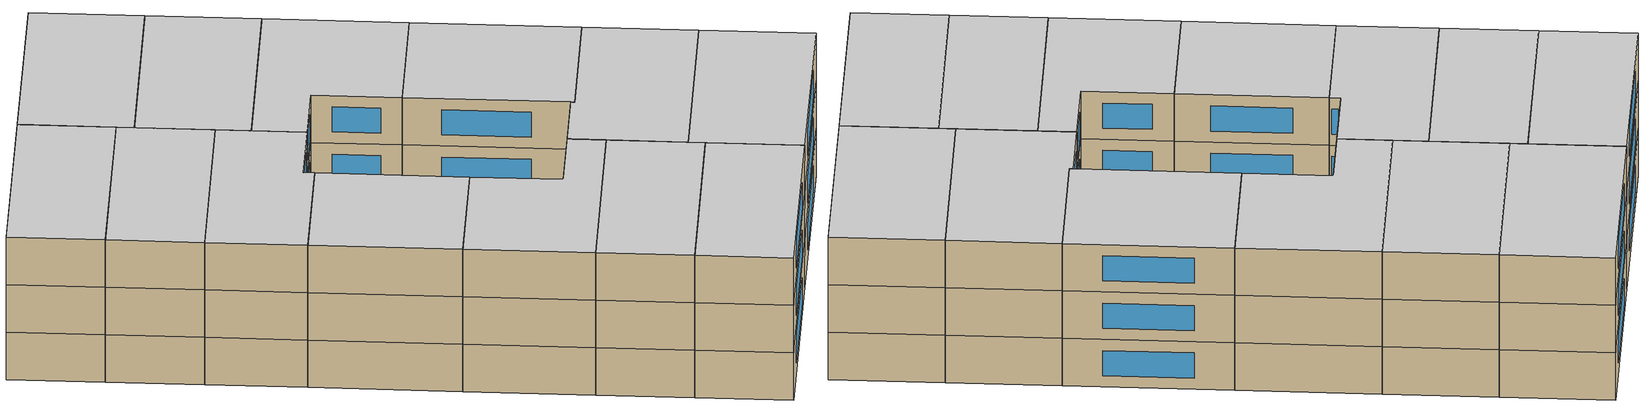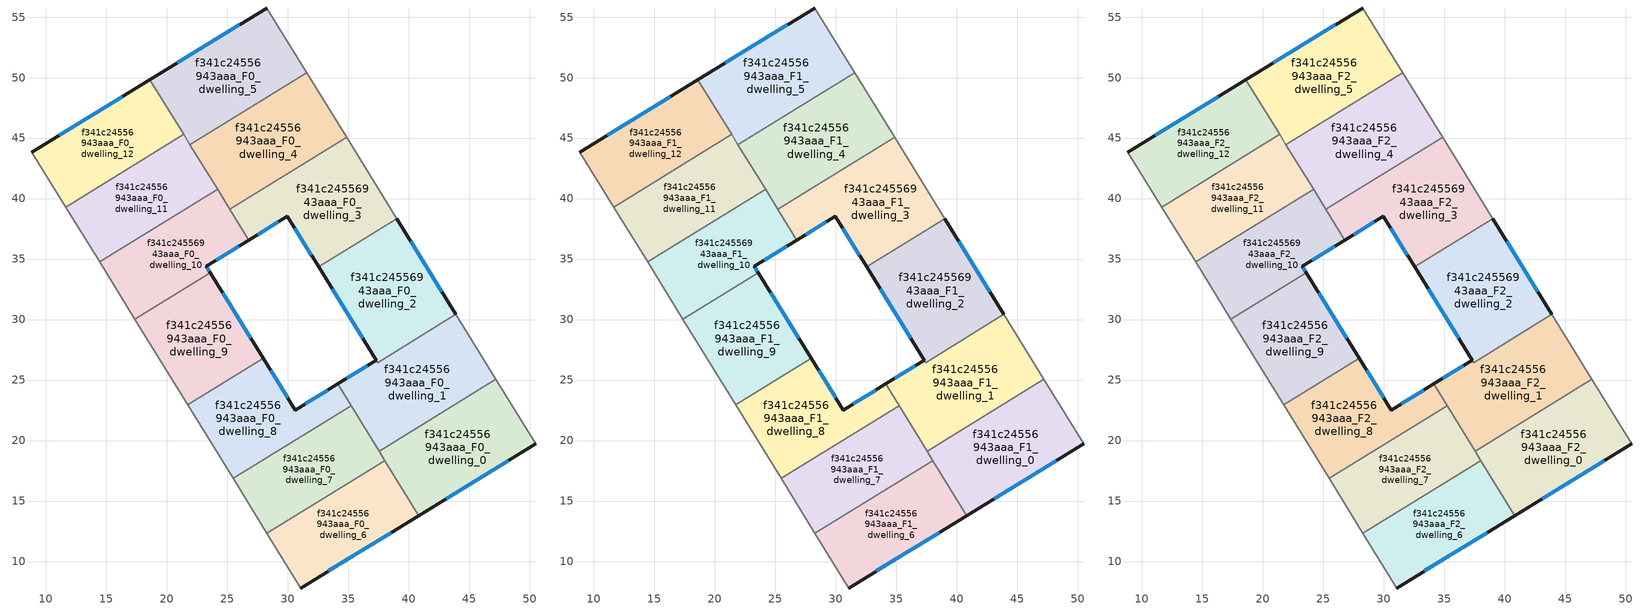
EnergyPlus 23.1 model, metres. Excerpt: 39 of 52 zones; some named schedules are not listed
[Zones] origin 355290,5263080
f341c24556943aaa_F0_dwelling_0
 floor ground (EU_floor_Construction): 47.19,25.08 50.49,19.72 40.84,13.8 37.54,19.13 z0
 wall outside (EU_wall_Construction): 40.84,13.8 50.49,19.72 z0:3
 wall adiabatic (EU_wall_Construction): 50.49,19.72 47.19,25.08 z0:3
 wall to f341c24556943aaa_F0_dwelling_1 (EU_wall_Construction): 47.19,25.08 37.54,19.13 z0:3
 wall to f341c24556943aaa_F0_dwelling_6 (EU_wall_Construction): 38.03,18.35 40.84,13.8 z0:3
 wall to f341c24556943aaa_F0_dwelling_7 (EU_wall_Construction): 37.54,19.13 38.03,18.35 z0:3
 window (EU_Window_Construction): 43.1,15.19 48.23,18.33 z0.7:2.3
f341c24556943aaa_F0_dwelling_1
 floor ground (EU_floor_Construction): 43.89,30.43 47.19,25.08 37.54,19.13 34.24,24.48 34.12,24.68 37.31,26.64 37.43,26.45 z0
 wall outside (EU_wall_Construction): 37.31,26.64 34.12,24.68 z0:3
 wall to f341c24556943aaa_F0_dwelling_2 (EU_wall_Construction): 43.89,30.43 37.43,26.45 37.31,26.64 z0:3
 wall adiabatic (EU_wall_Construction): 47.19,25.08 43.89,30.43 z0:3
 wall to f341c24556943aaa_F0_dwelling_7 (EU_wall_Construction): 35.23,22.89 37.54,19.13 z0:3
 wall to f341c24556943aaa_F0_dwelling_8 (EU_wall_Construction): 34.12,24.68 34.24,24.48 35.23,22.89 z0:3
 window (EU_Window_Construction): 36.56,26.18 34.87,25.14 z0.7:2.3
f341c24556943aaa_F0_dwelling_10
 floor ground (EU_floor_Construction): 24.19,40.77 26.78,36.57 23.27,34.42 23.6,33.88 17.36,30.03 14.44,34.76 z0
 wall outside (EU_wall_Construction): 23.6,33.88 23.27,34.42 26.78,36.57 z0:3
 wall to f341c24556943aaa_F0_dwelling_9 (EU_wall_Construction): 17.36,30.03 23.6,33.88 z0:3
 wall adiabatic (EU_wall_Construction): 14.44,34.76 17.36,30.03 z0:3
 wall to f341c24556943aaa_F0_dwelling_11 (EU_wall_Construction): 24.19,40.77 14.44,34.76 z0:3
 wall to f341c24556943aaa_F0_dwelling_3 (EU_wall_Construction): 26.78,36.57 25.21,39.12 z0:3
 wall to f341c24556943aaa_F0_dwelling_4 (EU_wall_Construction): 25.21,39.12 24.19,40.77 z0:3
 window (EU_Window_Construction): 24.1,34.92 25.96,36.06 / 23.52,34.01 23.35,34.29 z0.7:2.3
f341c24556943aaa_F0_dwelling_11
 floor ground (EU_floor_Construction): 21.39,45.31 24.19,40.77 14.44,34.76 11.64,39.29 z0
 wall adiabatic (EU_wall_Construction): 11.64,39.29 14.44,34.76 z0:3
 wall to f341c24556943aaa_F0_dwelling_12 (EU_wall_Construction): 21.39,45.31 11.64,39.29 z0:3
 wall to f341c24556943aaa_F0_dwelling_4 (EU_wall_Construction): 24.19,40.77 21.91,44.47 z0:3
 wall to f341c24556943aaa_F0_dwelling_5 (EU_wall_Construction): 21.91,44.47 21.39,45.31 z0:3
f341c24556943aaa_F0_dwelling_12
 floor ground (EU_floor_Construction): 18.6,49.83 21.39,45.31 11.64,39.29 8.84,43.85 z0
 wall outside (EU_wall_Construction): 18.6,49.83 8.84,43.85 z0:3
 wall adiabatic (EU_wall_Construction): 8.84,43.85 11.64,39.29 z0:3
 wall to f341c24556943aaa_F0_dwelling_5 (EU_wall_Construction): 21.39,45.31 18.6,49.83 z0:3
 window (EU_Window_Construction): 16.31,48.43 11.13,45.25 z0.7:2.3
f341c24556943aaa_F0_dwelling_2
 floor ground (EU_floor_Construction): 39.01,38.33 43.89,30.43 37.43,26.45 37.31,26.64 32.56,34.35 z0
 wall outside (EU_wall_Construction): 32.56,34.35 37.31,26.64 / 43.89,30.43 39.01,38.33 z0:3
 wall to f341c24556943aaa_F0_dwelling_3 (EU_wall_Construction): 39.01,38.33 32.56,34.35 z0:3
 window (EU_Window_Construction): 33.67,32.54 36.19,28.45 / 42.74,32.29 40.16,36.48 z0.7:2.3
f341c24556943aaa_F0_dwelling_3
 floor ground (EU_floor_Construction): 34.86,45.07 39.01,38.33 32.56,34.35 29.97,38.53 26.78,36.57 25.21,39.12 z0
 wall outside (EU_wall_Construction): 26.78,36.57 29.97,38.53 32.56,34.35 z0:3
 wall to f341c24556943aaa_F0_dwelling_4 (EU_wall_Construction): 34.86,45.07 25.21,39.12 z0:3
 wall adiabatic (EU_wall_Construction): 39.01,38.33 34.86,45.07 z0:3
 window (EU_Window_Construction): 30.58,37.55 31.95,35.33 / 27.53,37.03 29.22,38.07 z0.7:2.3
f341c24556943aaa_F0_dwelling_4
 floor ground (EU_floor_Construction): 31.55,50.42 34.86,45.07 25.21,39.12 21.91,44.47 z0
 wall to f341c24556943aaa_F0_dwelling_5 (EU_wall_Construction): 31.55,50.42 21.91,44.47 z0:3
 wall adiabatic (EU_wall_Construction): 34.86,45.07 31.55,50.42 z0:3
f341c24556943aaa_F0_dwelling_5
 floor ground (EU_floor_Construction): 28.26,55.75 31.55,50.42 21.91,44.47 18.6,49.83 z0
 wall outside (EU_wall_Construction): 28.26,55.75 18.6,49.83 z0:3
 wall adiabatic (EU_wall_Construction): 31.55,50.42 28.26,55.75 z0:3
 window (EU_Window_Construction): 25.99,54.36 20.87,51.22 z0.7:2.3
f341c24556943aaa_F0_dwelling_6
 floor ground (EU_floor_Construction): 38.03,18.35 40.84,13.8 31.07,7.81 28.28,12.33 z0
 wall outside (EU_wall_Construction): 31.07,7.81 40.84,13.8 z0:3
 wall adiabatic (EU_wall_Construction): 28.28,12.33 31.07,7.81 z0:3
 wall to f341c24556943aaa_F0_dwelling_7 (EU_wall_Construction): 38.03,18.35 28.28,12.33 z0:3
 window (EU_Window_Construction): 33.36,9.22 38.54,12.39 z0.7:2.3
f341c24556943aaa_F0_dwelling_7
 floor ground (EU_floor_Construction): 35.23,22.89 38.03,18.35 28.28,12.33 25.48,16.87 z0
 wall adiabatic (EU_wall_Construction): 25.48,16.87 28.28,12.33 z0:3
 wall to f341c24556943aaa_F0_dwelling_8 (EU_wall_Construction): 35.23,22.89 25.48,16.87 z0:3
f341c24556943aaa_F0_dwelling_8
 floor ground (EU_floor_Construction): 34.12,24.68 35.23,22.89 25.48,16.87 21.73,22.95 27.97,26.8 30.61,22.52 z0
 wall outside (EU_wall_Construction): 34.12,24.68 30.61,22.52 27.97,26.8 z0:3
 wall adiabatic (EU_wall_Construction): 21.73,22.95 25.48,16.87 z0:3
 wall to f341c24556943aaa_F0_dwelling_9 (EU_wall_Construction): 27.97,26.8 21.73,22.95 z0:3
 window (EU_Window_Construction): 33.3,24.17 31.44,23.03 / 29.99,23.53 28.59,25.79 z0.7:2.3
f341c24556943aaa_F0_dwelling_9
 floor ground (EU_floor_Construction): 23.6,33.88 27.97,26.8 21.73,22.95 17.36,30.03 z0
 wall outside (EU_wall_Construction): 27.97,26.8 23.6,33.88 z0:3
 wall adiabatic (EU_wall_Construction): 17.36,30.03 21.73,22.95 z0:3
 window (EU_Window_Construction): 26.95,28.46 24.63,32.22 z0.7:2.3
f341c24556943aaa_F1_dwelling_0
 floor to f341c24556943aaa_F0_dwelling_0 (EU_floor_Construction): 47.19,25.08 50.49,19.72 40.84,13.8 37.54,19.13 z3
 wall outside (EU_wall_Construction): 40.84,13.8 50.49,19.72 z3:6
 wall adiabatic (EU_wall_Construction): 50.49,19.72 47.19,25.08 z3:6
 wall to f341c24556943aaa_F1_dwelling_1 (EU_wall_Construction): 47.19,25.08 37.54,19.13 z3:6
 wall to f341c24556943aaa_F1_dwelling_6 (EU_wall_Construction): 38.03,18.35 40.84,13.8 z3:6
 wall to f341c24556943aaa_F1_dwelling_7 (EU_wall_Construction): 37.54,19.13 38.03,18.35 z3:6
 window (EU_Window_Construction): 43.1,15.19 48.23,18.33 z3.7:5.3
f341c24556943aaa_F1_dwelling_1
 floor to f341c24556943aaa_F0_dwelling_1 (EU_floor_Construction): 43.89,30.43 47.19,25.08 37.54,19.13 34.24,24.48 34.12,24.68 37.31,26.64 37.43,26.45 z3
 wall outside (EU_wall_Construction): 37.31,26.64 34.12,24.68 z3:6
 wall to f341c24556943aaa_F1_dwelling_2 (EU_wall_Construction): 43.89,30.43 37.43,26.45 37.31,26.64 z3:6
 wall adiabatic (EU_wall_Construction): 47.19,25.08 43.89,30.43 z3:6
 wall to f341c24556943aaa_F1_dwelling_7 (EU_wall_Construction): 35.23,22.89 37.54,19.13 z3:6
 wall to f341c24556943aaa_F1_dwelling_8 (EU_wall_Construction): 34.12,24.68 34.24,24.48 35.23,22.89 z3:6
 window (EU_Window_Construction): 36.56,26.18 34.87,25.14 z3.7:5.3
f341c24556943aaa_F1_dwelling_10
 floor to f341c24556943aaa_F0_dwelling_10 (EU_floor_Construction): 24.19,40.77 26.78,36.57 23.27,34.42 23.6,33.88 17.36,30.03 14.44,34.76 z3
 wall outside (EU_wall_Construction): 23.6,33.88 23.27,34.42 26.78,36.57 z3:6
 wall to f341c24556943aaa_F1_dwelling_9 (EU_wall_Construction): 17.36,30.03 23.6,33.88 z3:6
 wall adiabatic (EU_wall_Construction): 14.44,34.76 17.36,30.03 z3:6
 wall to f341c24556943aaa_F1_dwelling_11 (EU_wall_Construction): 24.19,40.77 14.44,34.76 z3:6
 wall to f341c24556943aaa_F1_dwelling_3 (EU_wall_Construction): 26.78,36.57 25.21,39.12 z3:6
 wall to f341c24556943aaa_F1_dwelling_4 (EU_wall_Construction): 25.21,39.12 24.19,40.77 z3:6
 window (EU_Window_Construction): 24.1,34.92 25.96,36.06 / 23.52,34.01 23.35,34.29 z3.7:5.3
f341c24556943aaa_F1_dwelling_11
 floor to f341c24556943aaa_F0_dwelling_11 (EU_floor_Construction): 21.39,45.31 24.19,40.77 14.44,34.76 11.64,39.29 z3
 wall adiabatic (EU_wall_Construction): 11.64,39.29 14.44,34.76 z3:6
 wall to f341c24556943aaa_F1_dwelling_12 (EU_wall_Construction): 21.39,45.31 11.64,39.29 z3:6
 wall to f341c24556943aaa_F1_dwelling_4 (EU_wall_Construction): 24.19,40.77 21.91,44.47 z3:6
 wall to f341c24556943aaa_F1_dwelling_5 (EU_wall_Construction): 21.91,44.47 21.39,45.31 z3:6
f341c24556943aaa_F1_dwelling_12
 floor to f341c24556943aaa_F0_dwelling_12 (EU_floor_Construction): 18.6,49.83 21.39,45.31 11.64,39.29 8.84,43.85 z3
 wall outside (EU_wall_Construction): 18.6,49.83 8.84,43.85 z3:6
 wall adiabatic (EU_wall_Construction): 8.84,43.85 11.64,39.29 z3:6
 wall to f341c24556943aaa_F1_dwelling_5 (EU_wall_Construction): 21.39,45.31 18.6,49.83 z3:6
 window (EU_Window_Construction): 16.31,48.43 11.13,45.25 z3.7:5.3
f341c24556943aaa_F1_dwelling_2
 floor to f341c24556943aaa_F0_dwelling_2 (EU_floor_Construction): 39.01,38.33 43.89,30.43 37.43,26.45 37.31,26.64 32.56,34.35 z3
 wall outside (EU_wall_Construction): 32.56,34.35 37.31,26.64 / 43.89,30.43 39.01,38.33 z3:6
 wall to f341c24556943aaa_F1_dwelling_3 (EU_wall_Construction): 39.01,38.33 32.56,34.35 z3:6
 window (EU_Window_Construction): 33.67,32.54 36.19,28.45 / 42.74,32.29 40.16,36.48 z3.7:5.3
f341c24556943aaa_F1_dwelling_3
 floor to f341c24556943aaa_F0_dwelling_3 (EU_floor_Construction): 34.86,45.07 39.01,38.33 32.56,34.35 29.97,38.53 26.78,36.57 25.21,39.12 z3
 wall outside (EU_wall_Construction): 26.78,36.57 29.97,38.53 32.56,34.35 z3:6
 wall to f341c24556943aaa_F1_dwelling_4 (EU_wall_Construction): 34.86,45.07 25.21,39.12 z3:6
 wall adiabatic (EU_wall_Construction): 39.01,38.33 34.86,45.07 z3:6
 window (EU_Window_Construction): 30.58,37.55 31.95,35.33 / 27.53,37.03 29.22,38.07 z3.7:5.3
f341c24556943aaa_F1_dwelling_4
 floor to f341c24556943aaa_F0_dwelling_4 (EU_floor_Construction): 31.55,50.42 34.86,45.07 25.21,39.12 21.91,44.47 z3
 wall to f341c24556943aaa_F1_dwelling_5 (EU_wall_Construction): 31.55,50.42 21.91,44.47 z3:6
 wall adiabatic (EU_wall_Construction): 34.86,45.07 31.55,50.42 z3:6
f341c24556943aaa_F1_dwelling_5
 floor to f341c24556943aaa_F0_dwelling_5 (EU_floor_Construction): 28.26,55.75 31.55,50.42 21.91,44.47 18.6,49.83 z3
 wall outside (EU_wall_Construction): 28.26,55.75 18.6,49.83 z3:6
 wall adiabatic (EU_wall_Construction): 31.55,50.42 28.26,55.75 z3:6
 window (EU_Window_Construction): 25.99,54.36 20.87,51.22 z3.7:5.3
f341c24556943aaa_F1_dwelling_6
 floor to f341c24556943aaa_F0_dwelling_6 (EU_floor_Construction): 38.03,18.35 40.84,13.8 31.07,7.81 28.28,12.33 z3
 wall outside (EU_wall_Construction): 31.07,7.81 40.84,13.8 z3:6
 wall adiabatic (EU_wall_Construction): 28.28,12.33 31.07,7.81 z3:6
 wall to f341c24556943aaa_F1_dwelling_7 (EU_wall_Construction): 38.03,18.35 28.28,12.33 z3:6
 window (EU_Window_Construction): 33.36,9.22 38.54,12.39 z3.7:5.3
f341c24556943aaa_F1_dwelling_7
 floor to f341c24556943aaa_F0_dwelling_7 (EU_floor_Construction): 35.23,22.89 38.03,18.35 28.28,12.33 25.48,16.87 z3
 wall adiabatic (EU_wall_Construction): 25.48,16.87 28.28,12.33 z3:6
 wall to f341c24556943aaa_F1_dwelling_8 (EU_wall_Construction): 35.23,22.89 25.48,16.87 z3:6
f341c24556943aaa_F1_dwelling_8
 floor to f341c24556943aaa_F0_dwelling_8 (EU_floor_Construction): 34.12,24.68 35.23,22.89 25.48,16.87 21.73,22.95 27.97,26.8 30.61,22.52 z3
 wall outside (EU_wall_Construction): 34.12,24.68 30.61,22.52 27.97,26.8 z3:6
 wall adiabatic (EU_wall_Construction): 21.73,22.95 25.48,16.87 z3:6
 wall to f341c24556943aaa_F1_dwelling_9 (EU_wall_Construction): 27.97,26.8 21.73,22.95 z3:6
 window (EU_Window_Construction): 33.3,24.17 31.44,23.03 / 29.99,23.53 28.59,25.79 z3.7:5.3
f341c24556943aaa_F1_dwelling_9
 floor to f341c24556943aaa_F0_dwelling_9 (EU_floor_Construction): 23.6,33.88 27.97,26.8 21.73,22.95 17.36,30.03 z3
 wall outside (EU_wall_Construction): 27.97,26.8 23.6,33.88 z3:6
 wall adiabatic (EU_wall_Construction): 17.36,30.03 21.73,22.95 z3:6
 window (EU_Window_Construction): 26.95,28.46 24.63,32.22 z3.7:5.3
f341c24556943aaa_F2_dwelling_0
 floor to f341c24556943aaa_F1_dwelling_0 (EU_floor_Construction): 47.19,25.08 50.49,19.72 40.84,13.8 37.54,19.13 z6
 wall outside (EU_wall_Construction): 40.84,13.8 50.49,19.72 z6:9
 wall adiabatic (EU_wall_Construction): 50.49,19.72 47.19,25.08 z6:9
 wall to f341c24556943aaa_F2_dwelling_1 (EU_wall_Construction): 47.19,25.08 37.54,19.13 z6:9
 wall to f341c24556943aaa_F2_dwelling_6 (EU_wall_Construction): 38.03,18.35 40.84,13.8 z6:9
 wall to f341c24556943aaa_F2_dwelling_7 (EU_wall_Construction): 37.54,19.13 38.03,18.35 z6:9
 window (EU_Window_Construction): 43.1,15.19 48.23,18.33 z6.7:8.3
 ceiling to f341c24556943aaa_F3_dwelling_0 (EU_floor_Construction): 50.49,19.72 47.19,25.08 37.54,19.13 40.84,13.8 z9
f341c24556943aaa_F2_dwelling_1
 floor to f341c24556943aaa_F1_dwelling_1 (EU_floor_Construction): 43.89,30.43 47.19,25.08 37.54,19.13 34.24,24.48 34.12,24.68 37.31,26.64 37.43,26.45 z6
 wall outside (EU_wall_Construction): 37.31,26.64 34.12,24.68 z6:9
 wall to f341c24556943aaa_F2_dwelling_2 (EU_wall_Construction): 43.89,30.43 37.43,26.45 37.31,26.64 z6:9
 wall adiabatic (EU_wall_Construction): 47.19,25.08 43.89,30.43 z6:9
 wall to f341c24556943aaa_F2_dwelling_7 (EU_wall_Construction): 35.23,22.89 37.54,19.13 z6:9
 wall to f341c24556943aaa_F2_dwelling_8 (EU_wall_Construction): 34.12,24.68 34.24,24.48 35.23,22.89 z6:9
 window (EU_Window_Construction): 36.56,26.18 34.87,25.14 z6.7:8.3
 ceiling to f341c24556943aaa_F3_dwelling_1 (EU_floor_Construction): 47.19,25.08 43.89,30.43 37.43,26.45 37.31,26.64 34.12,24.68 34.24,24.48 37.54,19.13 z9
f341c24556943aaa_F2_dwelling_10
 floor to f341c24556943aaa_F1_dwelling_10 (EU_floor_Construction): 24.19,40.77 26.78,36.57 23.27,34.42 23.6,33.88 17.36,30.03 14.44,34.76 z6
 wall outside (EU_wall_Construction): 23.6,33.88 23.27,34.42 26.78,36.57 z6:9
 wall to f341c24556943aaa_F2_dwelling_9 (EU_wall_Construction): 17.36,30.03 23.6,33.88 z6:9
 wall adiabatic (EU_wall_Construction): 14.44,34.76 17.36,30.03 z6:9
 wall to f341c24556943aaa_F2_dwelling_11 (EU_wall_Construction): 24.19,40.77 14.44,34.76 z6:9
 wall to f341c24556943aaa_F2_dwelling_3 (EU_wall_Construction): 26.78,36.57 25.21,39.12 z6:9
 wall to f341c24556943aaa_F2_dwelling_4 (EU_wall_Construction): 25.21,39.12 24.19,40.77 z6:9
 window (EU_Window_Construction): 24.1,34.92 25.96,36.06 / 23.52,34.01 23.35,34.29 z6.7:8.3
 ceiling to f341c24556943aaa_F3_dwelling_10 (EU_floor_Construction): 23.6,33.88 23.27,34.42 26.78,36.57 24.19,40.77 14.44,34.76 17.36,30.03 z9
f341c24556943aaa_F2_dwelling_11
 floor to f341c24556943aaa_F1_dwelling_11 (EU_floor_Construction): 21.39,45.31 24.19,40.77 14.44,34.76 11.64,39.29 z6
 wall adiabatic (EU_wall_Construction): 11.64,39.29 14.44,34.76 z6:9
 wall to f341c24556943aaa_F2_dwelling_12 (EU_wall_Construction): 21.39,45.31 11.64,39.29 z6:9
 wall to f341c24556943aaa_F2_dwelling_4 (EU_wall_Construction): 24.19,40.77 21.91,44.47 z6:9
 wall to f341c24556943aaa_F2_dwelling_5 (EU_wall_Construction): 21.91,44.47 21.39,45.31 z6:9
 ceiling to f341c24556943aaa_F3_dwelling_11 (EU_floor_Construction): 24.19,40.77 21.39,45.31 11.64,39.29 14.44,34.76 z9
f341c24556943aaa_F2_dwelling_12
 floor to f341c24556943aaa_F1_dwelling_12 (EU_floor_Construction): 18.6,49.83 21.39,45.31 11.64,39.29 8.84,43.85 z6
 wall outside (EU_wall_Construction): 18.6,49.83 8.84,43.85 z6:9
 wall adiabatic (EU_wall_Construction): 8.84,43.85 11.64,39.29 z6:9
 wall to f341c24556943aaa_F2_dwelling_5 (EU_wall_Construction): 21.39,45.31 18.6,49.83 z6:9
 window (EU_Window_Construction): 16.31,48.43 11.13,45.25 z6.7:8.3
 ceiling to f341c24556943aaa_F3_dwelling_12 (EU_floor_Construction): 21.39,45.31 18.6,49.83 8.84,43.85 11.64,39.29 z9
f341c24556943aaa_F2_dwelling_2
 floor to f341c24556943aaa_F1_dwelling_2 (EU_floor_Construction): 39.01,38.33 43.89,30.43 37.43,26.45 37.31,26.64 32.56,34.35 z6
 wall outside (EU_wall_Construction): 32.56,34.35 37.31,26.64 / 43.89,30.43 39.01,38.33 z6:9
 wall to f341c24556943aaa_F2_dwelling_3 (EU_wall_Construction): 39.01,38.33 32.56,34.35 z6:9
 window (EU_Window_Construction): 33.67,32.54 36.19,28.45 / 42.74,32.29 40.16,36.48 z6.7:8.3
 ceiling to f341c24556943aaa_F3_dwelling_2 (EU_floor_Construction): 43.89,30.43 39.01,38.33 32.56,34.35 37.31,26.64 37.43,26.45 z9
f341c24556943aaa_F2_dwelling_3
 floor to f341c24556943aaa_F1_dwelling_3 (EU_floor_Construction): 34.86,45.07 39.01,38.33 32.56,34.35 29.97,38.53 26.78,36.57 25.21,39.12 z6
 wall outside (EU_wall_Construction): 26.78,36.57 29.97,38.53 32.56,34.35 z6:9
 wall to f341c24556943aaa_F2_dwelling_4 (EU_wall_Construction): 34.86,45.07 25.21,39.12 z6:9
 wall adiabatic (EU_wall_Construction): 39.01,38.33 34.86,45.07 z6:9
 window (EU_Window_Construction): 30.58,37.55 31.95,35.33 / 27.53,37.03 29.22,38.07 z6.7:8.3
 ceiling to f341c24556943aaa_F3_dwelling_3 (EU_floor_Construction): 39.01,38.33 34.86,45.07 25.21,39.12 26.78,36.57 29.97,38.53 32.56,34.35 z9
f341c24556943aaa_F2_dwelling_4
 floor to f341c24556943aaa_F1_dwelling_4 (EU_floor_Construction): 31.55,50.42 34.86,45.07 25.21,39.12 21.91,44.47 z6
 wall to f341c24556943aaa_F2_dwelling_5 (EU_wall_Construction): 31.55,50.42 21.91,44.47 z6:9
 wall adiabatic (EU_wall_Construction): 34.86,45.07 31.55,50.42 z6:9
 ceiling to f341c24556943aaa_F3_dwelling_4 (EU_floor_Construction): 34.86,45.07 31.55,50.42 21.91,44.47 25.21,39.12 z9
f341c24556943aaa_F2_dwelling_5
 floor to f341c24556943aaa_F1_dwelling_5 (EU_floor_Construction): 28.26,55.75 31.55,50.42 21.91,44.47 18.6,49.83 z6
 wall outside (EU_wall_Construction): 28.26,55.75 18.6,49.83 z6:9
 wall adiabatic (EU_wall_Construction): 31.55,50.42 28.26,55.75 z6:9
 window (EU_Window_Construction): 25.99,54.36 20.87,51.22 z6.7:8.3
 ceiling to f341c24556943aaa_F3_dwelling_5 (EU_floor_Construction): 31.55,50.42 28.26,55.75 18.6,49.83 21.91,44.47 z9
f341c24556943aaa_F2_dwelling_6
 floor to f341c24556943aaa_F1_dwelling_6 (EU_floor_Construction): 38.03,18.35 40.84,13.8 31.07,7.81 28.28,12.33 z6
 wall outside (EU_wall_Construction): 31.07,7.81 40.84,13.8 z6:9
 wall adiabatic (EU_wall_Construction): 28.28,12.33 31.07,7.81 z6:9
 wall to f341c24556943aaa_F2_dwelling_7 (EU_wall_Construction): 38.03,18.35 28.28,12.33 z6:9
 window (EU_Window_Construction): 33.36,9.22 38.54,12.39 z6.7:8.3
 ceiling to f341c24556943aaa_F3_dwelling_6 (EU_floor_Construction): 40.84,13.8 38.03,18.35 28.28,12.33 31.07,7.81 z9
f341c24556943aaa_F2_dwelling_7
 floor to f341c24556943aaa_F1_dwelling_7 (EU_floor_Construction): 35.23,22.89 38.03,18.35 28.28,12.33 25.48,16.87 z6
 wall adiabatic (EU_wall_Construction): 25.48,16.87 28.28,12.33 z6:9
 wall to f341c24556943aaa_F2_dwelling_8 (EU_wall_Construction): 35.23,22.89 25.48,16.87 z6:9
 ceiling to f341c24556943aaa_F3_dwelling_7 (EU_floor_Construction): 38.03,18.35 35.23,22.89 25.48,16.87 28.28,12.33 z9
f341c24556943aaa_F2_dwelling_8
 floor to f341c24556943aaa_F1_dwelling_8 (EU_floor_Construction): 34.12,24.68 35.23,22.89 25.48,16.87 21.73,22.95 27.97,26.8 30.61,22.52 z6
 wall outside (EU_wall_Construction): 34.12,24.68 30.61,22.52 27.97,26.8 z6:9
 wall adiabatic (EU_wall_Construction): 21.73,22.95 25.48,16.87 z6:9
 wall to f341c24556943aaa_F2_dwelling_9 (EU_wall_Construction): 27.97,26.8 21.73,22.95 z6:9
 window (EU_Window_Construction): 33.3,24.17 31.44,23.03 / 29.99,23.53 28.59,25.79 z6.7:8.3
 ceiling to f341c24556943aaa_F3_dwelling_8 (EU_floor_Construction): 35.23,22.89 34.12,24.68 30.61,22.52 27.97,26.8 21.73,22.95 25.48,16.87 z9
f341c24556943aaa_F2_dwelling_9
 floor to f341c24556943aaa_F1_dwelling_9 (EU_floor_Construction): 23.6,33.88 27.97,26.8 21.73,22.95 17.36,30.03 z6
 wall outside (EU_wall_Construction): 27.97,26.8 23.6,33.88 z6:9
 wall adiabatic (EU_wall_Construction): 17.36,30.03 21.73,22.95 z6:9
 window (EU_Window_Construction): 26.95,28.46 24.63,32.22 z6.7:8.3
 ceiling to f341c24556943aaa_F3_dwelling_9 (EU_floor_Construction): 27.97,26.8 23.6,33.88 17.36,30.03 21.73,22.95 z9
[Building]
EU S2 Campaign: North Axis=0; Terrain=City; Solar Distribution=FullExterior
[Site:Location]
Budapest.Ferenc.Liszt.Intl.AP: Latitude=47.437; Longitude=19.256; Time Zone=1; Elevation=185
[SizingPeriod:WeatherFileDays]
AnnualSizingPeriod: Begin Month=1; Begin Day of Month=1; End Month=12; End Day of Month=31; Day of Week for Start Day=Monday; Use Weather File Daylight Saving Period=No; Use Weather File Rain and Snow Indicators=No
[MATERIAL]
EU_InternalMass_Material: Roughness=MediumRough; Thickness=0.1; Conductivity=1; Density=1800; Specific Heat=900; Thermal Absorptance=0.9; Solar Absorptance=0.7; Visible Absorptance=0.7
[MATERIAL:NOMASS] Roughness=MediumRough; Thermal Absorptance=0.9; Solar Absorptance=0.7; Visible Absorptance=0.7
Name | Thermal Resistance
EU_wall_NoMass | 0.832559
EU_floor_NoMass | 0.872794
[WINDOWMATERIAL:SIMPLEGLAZINGSYSTEM]
EU_Window_SimpleGlazing: UFactor=2.79869; Solar Heat Gain Coefficient=0.75; Visible Transmittance=0.75
[CONSTRUCTION]
EU_wall_Construction: EU_wall_NoMass
EU_floor_Construction: EU_floor_NoMass
EU_Window_Construction: EU_Window_SimpleGlazing
EU_InternalMass_Construction: EU_InternalMass_Material
[ZONE] Type=1; Multiplier=1; Ceiling Height=autocalculate; Floor Area=autocalculate; Part of Total Floor Area=Yes
Name | Volume
f341c24556943aaa_F0_dwelling_0; f341c24556943aaa_F1_dwelling_0; f341c24556943aaa_F2_dwelling_0 | 213.71
f341c24556943aaa_F0_dwelling_1; f341c24556943aaa_F1_dwelling_1; f341c24556943aaa_F2_dwelling_1 | 216.255
f341c24556943aaa_F0_dwelling_10; f341c24556943aaa_F1_dwelling_10; f341c24556943aaa_F2_dwelling_10; f341c24556943aaa_F0_dwelling_12; f341c24556943aaa_F1_dwelling_12; f341c24556943aaa_F2_dwelling_12 | 183.207
f341c24556943aaa_F0_dwelling_11; f341c24556943aaa_F1_dwelling_11; f341c24556943aaa_F2_dwelling_11 | 183.172
f341c24556943aaa_F0_dwelling_2; f341c24556943aaa_F1_dwelling_2; f341c24556943aaa_F2_dwelling_2 | 211.196
f341c24556943aaa_F0_dwelling_3; f341c24556943aaa_F1_dwelling_3; f341c24556943aaa_F2_dwelling_3 | 213.722
f341c24556943aaa_F0_dwelling_4; f341c24556943aaa_F1_dwelling_4; f341c24556943aaa_F2_dwelling_4 | 213.75
f341c24556943aaa_F0_dwelling_5; f341c24556943aaa_F1_dwelling_5; f341c24556943aaa_F2_dwelling_5 | 213.713
f341c24556943aaa_F0_dwelling_6; f341c24556943aaa_F1_dwelling_6; f341c24556943aaa_F2_dwelling_6 | 183.188
f341c24556943aaa_F0_dwelling_7; f341c24556943aaa_F1_dwelling_7; f341c24556943aaa_F2_dwelling_7 | 183.22
f341c24556943aaa_F0_dwelling_8; f341c24556943aaa_F1_dwelling_8; f341c24556943aaa_F2_dwelling_8 | 183.191
f341c24556943aaa_F0_dwelling_9; f341c24556943aaa_F1_dwelling_9; f341c24556943aaa_F2_dwelling_9 | 183.216
[INTERNALMASS] Construction=EU_InternalMass_Construction
Name | Zone or ZoneList | Surface Area
f341c24556943aaa_F0_dwelling_0_EU_InternalMass | f341c24556943aaa_F0_dwelling_0 | 71.245
f341c24556943aaa_F0_dwelling_1_EU_InternalMass | f341c24556943aaa_F0_dwelling_1 | 72.0848
f341c24556943aaa_F0_dwelling_2_EU_InternalMass | f341c24556943aaa_F0_dwelling_2 | 70.402
f341c24556943aaa_F0_dwelling_3_EU_InternalMass | f341c24556943aaa_F0_dwelling_3 | 71.2407
f341c24556943aaa_F0_dwelling_4_EU_InternalMass | f341c24556943aaa_F0_dwelling_4 | 71.2501
f341c24556943aaa_F0_dwelling_5_EU_InternalMass | f341c24556943aaa_F0_dwelling_5 | 71.2377
f341c24556943aaa_F0_dwelling_6_EU_InternalMass | f341c24556943aaa_F0_dwelling_6 | 61.0626
f341c24556943aaa_F0_dwelling_7_EU_InternalMass | f341c24556943aaa_F0_dwelling_7 | 61.0732
f341c24556943aaa_F0_dwelling_8_EU_InternalMass | f341c24556943aaa_F0_dwelling_8 | 61.0638
f341c24556943aaa_F0_dwelling_9_EU_InternalMass | f341c24556943aaa_F0_dwelling_9 | 61.0719
f341c24556943aaa_F0_dwelling_10_EU_InternalMass | f341c24556943aaa_F0_dwelling_10 | 61.0689
f341c24556943aaa_F0_dwelling_11_EU_InternalMass | f341c24556943aaa_F0_dwelling_11 | 61.0574
f341c24556943aaa_F0_dwelling_12_EU_InternalMass | f341c24556943aaa_F0_dwelling_12 | 61.0688
f341c24556943aaa_F1_dwelling_0_EU_InternalMass | f341c24556943aaa_F1_dwelling_0 | 71.245
f341c24556943aaa_F1_dwelling_1_EU_InternalMass | f341c24556943aaa_F1_dwelling_1 | 72.0848
f341c24556943aaa_F1_dwelling_2_EU_InternalMass | f341c24556943aaa_F1_dwelling_2 | 70.402
f341c24556943aaa_F1_dwelling_3_EU_InternalMass | f341c24556943aaa_F1_dwelling_3 | 71.2407
f341c24556943aaa_F1_dwelling_4_EU_InternalMass | f341c24556943aaa_F1_dwelling_4 | 71.2501
f341c24556943aaa_F1_dwelling_5_EU_InternalMass | f341c24556943aaa_F1_dwelling_5 | 71.2377
f341c24556943aaa_F1_dwelling_6_EU_InternalMass | f341c24556943aaa_F1_dwelling_6 | 61.0626
f341c24556943aaa_F1_dwelling_7_EU_InternalMass | f341c24556943aaa_F1_dwelling_7 | 61.0732
f341c24556943aaa_F1_dwelling_8_EU_InternalMass | f341c24556943aaa_F1_dwelling_8 | 61.0638
f341c24556943aaa_F1_dwelling_9_EU_InternalMass | f341c24556943aaa_F1_dwelling_9 | 61.0719
f341c24556943aaa_F1_dwelling_10_EU_InternalMass | f341c24556943aaa_F1_dwelling_10 | 61.0689
f341c24556943aaa_F1_dwelling_11_EU_InternalMass | f341c24556943aaa_F1_dwelling_11 | 61.0574
f341c24556943aaa_F1_dwelling_12_EU_InternalMass | f341c24556943aaa_F1_dwelling_12 | 61.0688
f341c24556943aaa_F2_dwelling_0_EU_InternalMass | f341c24556943aaa_F2_dwelling_0 | 71.245
f341c24556943aaa_F2_dwelling_1_EU_InternalMass | f341c24556943aaa_F2_dwelling_1 | 72.0848
f341c24556943aaa_F2_dwelling_2_EU_InternalMass | f341c24556943aaa_F2_dwelling_2 | 70.402
f341c24556943aaa_F2_dwelling_3_EU_InternalMass | f341c24556943aaa_F2_dwelling_3 | 71.2407
f341c24556943aaa_F2_dwelling_4_EU_InternalMass | f341c24556943aaa_F2_dwelling_4 | 71.2501
f341c24556943aaa_F2_dwelling_5_EU_InternalMass | f341c24556943aaa_F2_dwelling_5 | 71.2377
f341c24556943aaa_F2_dwelling_6_EU_InternalMass | f341c24556943aaa_F2_dwelling_6 | 61.0626
f341c24556943aaa_F2_dwelling_7_EU_InternalMass | f341c24556943aaa_F2_dwelling_7 | 61.0732
f341c24556943aaa_F2_dwelling_8_EU_InternalMass | f341c24556943aaa_F2_dwelling_8 | 61.0638
f341c24556943aaa_F2_dwelling_9_EU_InternalMass | f341c24556943aaa_F2_dwelling_9 | 61.0719
f341c24556943aaa_F2_dwelling_10_EU_InternalMass | f341c24556943aaa_F2_dwelling_10 | 61.0689
f341c24556943aaa_F2_dwelling_11_EU_InternalMass | f341c24556943aaa_F2_dwelling_11 | 61.0574
f341c24556943aaa_F2_dwelling_12_EU_InternalMass | f341c24556943aaa_F2_dwelling_12 | 61.0688
[OTHEREQUIPMENT] Fuel Type=Electricity; Design Level Calculation Method=Watts/Area; Power per Zone Floor Area=1; Fraction Latent=0; Fraction Radiant=0; Fraction Lost=0; Carbon Dioxide Generation Rate=0; EndUse Subcategory=EU_Step8_InternalGains
Name | Zone or ZoneList or Space or SpaceList | Schedule
EU_Step8_InternalGain_f341c24556943aaa_F0_dwelling_0_f000 | f341c24556943aaa_F0_dwelling_0 | EU_Step8_GainSchedule_f341c24556943aaa_F0_dwelling_0_f000
EU_Step8_InternalGain_f341c24556943aaa_F0_dwelling_1_f000 | f341c24556943aaa_F0_dwelling_1 | EU_Step8_GainSchedule_f341c24556943aaa_F0_dwelling_1_f000
EU_Step8_InternalGain_f341c24556943aaa_F0_dwelling_2_f000 | f341c24556943aaa_F0_dwelling_2 | EU_Step8_GainSchedule_f341c24556943aaa_F0_dwelling_2_f000
EU_Step8_InternalGain_f341c24556943aaa_F0_dwelling_3_f000 | f341c24556943aaa_F0_dwelling_3 | EU_Step8_GainSchedule_f341c24556943aaa_F0_dwelling_3_f000
EU_Step8_InternalGain_f341c24556943aaa_F0_dwelling_4_f000 | f341c24556943aaa_F0_dwelling_4 | EU_Step8_GainSchedule_f341c24556943aaa_F0_dwelling_4_f000
EU_Step8_InternalGain_f341c24556943aaa_F0_dwelling_5_f000 | f341c24556943aaa_F0_dwelling_5 | EU_Step8_GainSchedule_f341c24556943aaa_F0_dwelling_5_f000
EU_Step8_InternalGain_f341c24556943aaa_F0_dwelling_6_f000 | f341c24556943aaa_F0_dwelling_6 | EU_Step8_GainSchedule_f341c24556943aaa_F0_dwelling_6_f000
EU_Step8_InternalGain_f341c24556943aaa_F0_dwelling_7_f000 | f341c24556943aaa_F0_dwelling_7 | EU_Step8_GainSchedule_f341c24556943aaa_F0_dwelling_7_f000
EU_Step8_InternalGain_f341c24556943aaa_F0_dwelling_8_f000 | f341c24556943aaa_F0_dwelling_8 | EU_Step8_GainSchedule_f341c24556943aaa_F0_dwelling_8_f000
EU_Step8_InternalGain_f341c24556943aaa_F0_dwelling_9_f000 | f341c24556943aaa_F0_dwelling_9 | EU_Step8_GainSchedule_f341c24556943aaa_F0_dwelling_9_f000
EU_Step8_InternalGain_f341c24556943aaa_F0_dwelling_10_f000 | f341c24556943aaa_F0_dwelling_10 | EU_Step8_GainSchedule_f341c24556943aaa_F0_dwelling_10_f000
EU_Step8_InternalGain_f341c24556943aaa_F0_dwelling_11_f000 | f341c24556943aaa_F0_dwelling_11 | EU_Step8_GainSchedule_f341c24556943aaa_F0_dwelling_11_f000
EU_Step8_InternalGain_f341c24556943aaa_F0_dwelling_12_f000 | f341c24556943aaa_F0_dwelling_12 | EU_Step8_GainSchedule_f341c24556943aaa_F0_dwelling_12_f000
EU_Step8_InternalGain_f341c24556943aaa_F1_dwelling_0_f000 | f341c24556943aaa_F1_dwelling_0 | EU_Step8_GainSchedule_f341c24556943aaa_F1_dwelling_0_f000
EU_Step8_InternalGain_f341c24556943aaa_F1_dwelling_1_f000 | f341c24556943aaa_F1_dwelling_1 | EU_Step8_GainSchedule_f341c24556943aaa_F1_dwelling_1_f000
EU_Step8_InternalGain_f341c24556943aaa_F1_dwelling_2_f000 | f341c24556943aaa_F1_dwelling_2 | EU_Step8_GainSchedule_f341c24556943aaa_F1_dwelling_2_f000
EU_Step8_InternalGain_f341c24556943aaa_F1_dwelling_3_f000 | f341c24556943aaa_F1_dwelling_3 | EU_Step8_GainSchedule_f341c24556943aaa_F1_dwelling_3_f000
EU_Step8_InternalGain_f341c24556943aaa_F1_dwelling_4_f000 | f341c24556943aaa_F1_dwelling_4 | EU_Step8_GainSchedule_f341c24556943aaa_F1_dwelling_4_f000
EU_Step8_InternalGain_f341c24556943aaa_F1_dwelling_5_f000 | f341c24556943aaa_F1_dwelling_5 | EU_Step8_GainSchedule_f341c24556943aaa_F1_dwelling_5_f000
EU_Step8_InternalGain_f341c24556943aaa_F1_dwelling_6_f000 | f341c24556943aaa_F1_dwelling_6 | EU_Step8_GainSchedule_f341c24556943aaa_F1_dwelling_6_f000
EU_Step8_InternalGain_f341c24556943aaa_F1_dwelling_7_f000 | f341c24556943aaa_F1_dwelling_7 | EU_Step8_GainSchedule_f341c24556943aaa_F1_dwelling_7_f000
EU_Step8_InternalGain_f341c24556943aaa_F1_dwelling_8_f000 | f341c24556943aaa_F1_dwelling_8 | EU_Step8_GainSchedule_f341c24556943aaa_F1_dwelling_8_f000
EU_Step8_InternalGain_f341c24556943aaa_F1_dwelling_9_f000 | f341c24556943aaa_F1_dwelling_9 | EU_Step8_GainSchedule_f341c24556943aaa_F1_dwelling_9_f000
EU_Step8_InternalGain_f341c24556943aaa_F1_dwelling_10_f000 | f341c24556943aaa_F1_dwelling_10 | EU_Step8_GainSchedule_f341c24556943aaa_F1_dwelling_10_f000
EU_Step8_InternalGain_f341c24556943aaa_F1_dwelling_11_f000 | f341c24556943aaa_F1_dwelling_11 | EU_Step8_GainSchedule_f341c24556943aaa_F1_dwelling_11_f000
EU_Step8_InternalGain_f341c24556943aaa_F1_dwelling_12_f000 | f341c24556943aaa_F1_dwelling_12 | EU_Step8_GainSchedule_f341c24556943aaa_F1_dwelling_12_f000
EU_Step8_InternalGain_f341c24556943aaa_F2_dwelling_0_f000 | f341c24556943aaa_F2_dwelling_0 | EU_Step8_GainSchedule_f341c24556943aaa_F2_dwelling_0_f000
EU_Step8_InternalGain_f341c24556943aaa_F2_dwelling_1_f000 | f341c24556943aaa_F2_dwelling_1 | EU_Step8_GainSchedule_f341c24556943aaa_F2_dwelling_1_f000
EU_Step8_InternalGain_f341c24556943aaa_F2_dwelling_2_f000 | f341c24556943aaa_F2_dwelling_2 | EU_Step8_GainSchedule_f341c24556943aaa_F2_dwelling_2_f000
EU_Step8_InternalGain_f341c24556943aaa_F2_dwelling_3_f000 | f341c24556943aaa_F2_dwelling_3 | EU_Step8_GainSchedule_f341c24556943aaa_F2_dwelling_3_f000
EU_Step8_InternalGain_f341c24556943aaa_F2_dwelling_4_f000 | f341c24556943aaa_F2_dwelling_4 | EU_Step8_GainSchedule_f341c24556943aaa_F2_dwelling_4_f000
EU_Step8_InternalGain_f341c24556943aaa_F2_dwelling_5_f000 | f341c24556943aaa_F2_dwelling_5 | EU_Step8_GainSchedule_f341c24556943aaa_F2_dwelling_5_f000
EU_Step8_InternalGain_f341c24556943aaa_F2_dwelling_6_f000 | f341c24556943aaa_F2_dwelling_6 | EU_Step8_GainSchedule_f341c24556943aaa_F2_dwelling_6_f000
EU_Step8_InternalGain_f341c24556943aaa_F2_dwelling_7_f000 | f341c24556943aaa_F2_dwelling_7 | EU_Step8_GainSchedule_f341c24556943aaa_F2_dwelling_7_f000
EU_Step8_InternalGain_f341c24556943aaa_F2_dwelling_8_f000 | f341c24556943aaa_F2_dwelling_8 | EU_Step8_GainSchedule_f341c24556943aaa_F2_dwelling_8_f000
EU_Step8_InternalGain_f341c24556943aaa_F2_dwelling_9_f000 | f341c24556943aaa_F2_dwelling_9 | EU_Step8_GainSchedule_f341c24556943aaa_F2_dwelling_9_f000
EU_Step8_InternalGain_f341c24556943aaa_F2_dwelling_10_f000 | f341c24556943aaa_F2_dwelling_10 | EU_Step8_GainSchedule_f341c24556943aaa_F2_dwelling_10_f000
EU_Step8_InternalGain_f341c24556943aaa_F2_dwelling_11_f000 | f341c24556943aaa_F2_dwelling_11 | EU_Step8_GainSchedule_f341c24556943aaa_F2_dwelling_11_f000
EU_Step8_InternalGain_f341c24556943aaa_F2_dwelling_12_f000 | f341c24556943aaa_F2_dwelling_12 | EU_Step8_GainSchedule_f341c24556943aaa_F2_dwelling_12_f000
[ZONEVENTILATION:DESIGNFLOWRATE] Schedule=EU_AlwaysOn; Design Flow Rate Calculation Method=AirChanges/Hour; Air Changes per Hour=0.475469; Ventilation Type=Natural; Fan Pressure Rise=0; Fan Total Efficiency=1; Constant Term Coefficient=1; Temperature Term Coefficient=0; Velocity Term Coefficient=0; Velocity Squared Term Coefficient=0; Minimum Indoor Temperature=-100; Maximum Indoor Temperature=100; Delta Temperature=-100; Minimum Outdoor Temperature=-100; Maximum Outdoor Temperature=100; Maximum Wind Speed=40
Name | Zone or ZoneList or Space or SpaceList
EU_ConstantAir_f341c24556943aaa_F0_dwelling_0 | f341c24556943aaa_F0_dwelling_0
EU_ConstantAir_f341c24556943aaa_F0_dwelling_1 | f341c24556943aaa_F0_dwelling_1
EU_ConstantAir_f341c24556943aaa_F0_dwelling_2 | f341c24556943aaa_F0_dwelling_2
EU_ConstantAir_f341c24556943aaa_F0_dwelling_3 | f341c24556943aaa_F0_dwelling_3
EU_ConstantAir_f341c24556943aaa_F0_dwelling_4 | f341c24556943aaa_F0_dwelling_4
EU_ConstantAir_f341c24556943aaa_F0_dwelling_5 | f341c24556943aaa_F0_dwelling_5
EU_ConstantAir_f341c24556943aaa_F0_dwelling_6 | f341c24556943aaa_F0_dwelling_6
EU_ConstantAir_f341c24556943aaa_F0_dwelling_7 | f341c24556943aaa_F0_dwelling_7
EU_ConstantAir_f341c24556943aaa_F0_dwelling_8 | f341c24556943aaa_F0_dwelling_8
EU_ConstantAir_f341c24556943aaa_F0_dwelling_9 | f341c24556943aaa_F0_dwelling_9
EU_ConstantAir_f341c24556943aaa_F0_dwelling_10 | f341c24556943aaa_F0_dwelling_10
EU_ConstantAir_f341c24556943aaa_F0_dwelling_11 | f341c24556943aaa_F0_dwelling_11
EU_ConstantAir_f341c24556943aaa_F0_dwelling_12 | f341c24556943aaa_F0_dwelling_12
EU_ConstantAir_f341c24556943aaa_F1_dwelling_0 | f341c24556943aaa_F1_dwelling_0
EU_ConstantAir_f341c24556943aaa_F1_dwelling_1 | f341c24556943aaa_F1_dwelling_1
EU_ConstantAir_f341c24556943aaa_F1_dwelling_2 | f341c24556943aaa_F1_dwelling_2
EU_ConstantAir_f341c24556943aaa_F1_dwelling_3 | f341c24556943aaa_F1_dwelling_3
EU_ConstantAir_f341c24556943aaa_F1_dwelling_4 | f341c24556943aaa_F1_dwelling_4
EU_ConstantAir_f341c24556943aaa_F1_dwelling_5 | f341c24556943aaa_F1_dwelling_5
EU_ConstantAir_f341c24556943aaa_F1_dwelling_6 | f341c24556943aaa_F1_dwelling_6
EU_ConstantAir_f341c24556943aaa_F1_dwelling_7 | f341c24556943aaa_F1_dwelling_7
EU_ConstantAir_f341c24556943aaa_F1_dwelling_8 | f341c24556943aaa_F1_dwelling_8
EU_ConstantAir_f341c24556943aaa_F1_dwelling_9 | f341c24556943aaa_F1_dwelling_9
EU_ConstantAir_f341c24556943aaa_F1_dwelling_10 | f341c24556943aaa_F1_dwelling_10
EU_ConstantAir_f341c24556943aaa_F1_dwelling_11 | f341c24556943aaa_F1_dwelling_11
EU_ConstantAir_f341c24556943aaa_F1_dwelling_12 | f341c24556943aaa_F1_dwelling_12
EU_ConstantAir_f341c24556943aaa_F2_dwelling_0 | f341c24556943aaa_F2_dwelling_0
EU_ConstantAir_f341c24556943aaa_F2_dwelling_1 | f341c24556943aaa_F2_dwelling_1
EU_ConstantAir_f341c24556943aaa_F2_dwelling_2 | f341c24556943aaa_F2_dwelling_2
EU_ConstantAir_f341c24556943aaa_F2_dwelling_3 | f341c24556943aaa_F2_dwelling_3
EU_ConstantAir_f341c24556943aaa_F2_dwelling_4 | f341c24556943aaa_F2_dwelling_4
EU_ConstantAir_f341c24556943aaa_F2_dwelling_5 | f341c24556943aaa_F2_dwelling_5
EU_ConstantAir_f341c24556943aaa_F2_dwelling_6 | f341c24556943aaa_F2_dwelling_6
EU_ConstantAir_f341c24556943aaa_F2_dwelling_7 | f341c24556943aaa_F2_dwelling_7
EU_ConstantAir_f341c24556943aaa_F2_dwelling_8 | f341c24556943aaa_F2_dwelling_8
EU_ConstantAir_f341c24556943aaa_F2_dwelling_9 | f341c24556943aaa_F2_dwelling_9
EU_ConstantAir_f341c24556943aaa_F2_dwelling_10 | f341c24556943aaa_F2_dwelling_10
EU_ConstantAir_f341c24556943aaa_F2_dwelling_11 | f341c24556943aaa_F2_dwelling_11
EU_ConstantAir_f341c24556943aaa_F2_dwelling_12 | f341c24556943aaa_F2_dwelling_12
[HVACTEMPLATE:ZONE:IDEALLOADSAIRSYSTEM] System Availability Schedule=EU_AlwaysOn; Maximum Heating Supply Air Temperature=50; Minimum Cooling Supply Air Temperature=13; Maximum Heating Supply Air Humidity Ratio=0.0156; Minimum Cooling Supply Air Humidity Ratio=0.0077; Heating Limit=NoLimit; Cooling Limit=NoLimit; Heating Availability Schedule=EU_AlwaysOn; Cooling Availability Schedule=EU_CoolingOff; Dehumidification Control Type=ConstantSensibleHeatRatio; Cooling Sensible Heat Ratio=0.7; Dehumidification Setpoint=60; Humidification Control Type=None; Humidification Setpoint=30; Outdoor Air Method=None; Outdoor Air Flow Rate per Person=0.00944; Outdoor Air Flow Rate per Zone Floor Area=0; Outdoor Air Flow Rate per Zone=0; Demand Controlled Ventilation Type=None; Outdoor Air Economizer Type=NoEconomizer; Heat Recovery Type=None; Sensible Heat Recovery Effectiveness=0.7; Latent Heat Recovery Effectiveness=0.65
Name | Template Thermostat
f341c24556943aaa_F0_dwelling_0 | EU_HeatOnly_f341c24556943aaa_F0_dwelling_0
f341c24556943aaa_F0_dwelling_1 | EU_HeatOnly_f341c24556943aaa_F0_dwelling_1
f341c24556943aaa_F0_dwelling_2 | EU_HeatOnly_f341c24556943aaa_F0_dwelling_2
f341c24556943aaa_F0_dwelling_3 | EU_HeatOnly_f341c24556943aaa_F0_dwelling_3
f341c24556943aaa_F0_dwelling_4 | EU_HeatOnly_f341c24556943aaa_F0_dwelling_4
f341c24556943aaa_F0_dwelling_5 | EU_HeatOnly_f341c24556943aaa_F0_dwelling_5
f341c24556943aaa_F0_dwelling_6 | EU_HeatOnly_f341c24556943aaa_F0_dwelling_6
f341c24556943aaa_F0_dwelling_7 | EU_HeatOnly_f341c24556943aaa_F0_dwelling_7
f341c24556943aaa_F0_dwelling_8 | EU_HeatOnly_f341c24556943aaa_F0_dwelling_8
f341c24556943aaa_F0_dwelling_9 | EU_HeatOnly_f341c24556943aaa_F0_dwelling_9
f341c24556943aaa_F0_dwelling_10 | EU_HeatOnly_f341c24556943aaa_F0_dwelling_10
f341c24556943aaa_F0_dwelling_11 | EU_HeatOnly_f341c24556943aaa_F0_dwelling_11
f341c24556943aaa_F0_dwelling_12 | EU_HeatOnly_f341c24556943aaa_F0_dwelling_12
f341c24556943aaa_F1_dwelling_0 | EU_HeatOnly_f341c24556943aaa_F1_dwelling_0
f341c24556943aaa_F1_dwelling_1 | EU_HeatOnly_f341c24556943aaa_F1_dwelling_1
f341c24556943aaa_F1_dwelling_2 | EU_HeatOnly_f341c24556943aaa_F1_dwelling_2
f341c24556943aaa_F1_dwelling_3 | EU_HeatOnly_f341c24556943aaa_F1_dwelling_3
f341c24556943aaa_F1_dwelling_4 | EU_HeatOnly_f341c24556943aaa_F1_dwelling_4
f341c24556943aaa_F1_dwelling_5 | EU_HeatOnly_f341c24556943aaa_F1_dwelling_5
f341c24556943aaa_F1_dwelling_6 | EU_HeatOnly_f341c24556943aaa_F1_dwelling_6
f341c24556943aaa_F1_dwelling_7 | EU_HeatOnly_f341c24556943aaa_F1_dwelling_7
f341c24556943aaa_F1_dwelling_8 | EU_HeatOnly_f341c24556943aaa_F1_dwelling_8
f341c24556943aaa_F1_dwelling_9 | EU_HeatOnly_f341c24556943aaa_F1_dwelling_9
f341c24556943aaa_F1_dwelling_10 | EU_HeatOnly_f341c24556943aaa_F1_dwelling_10
f341c24556943aaa_F1_dwelling_11 | EU_HeatOnly_f341c24556943aaa_F1_dwelling_11
f341c24556943aaa_F1_dwelling_12 | EU_HeatOnly_f341c24556943aaa_F1_dwelling_12
f341c24556943aaa_F2_dwelling_0 | EU_HeatOnly_f341c24556943aaa_F2_dwelling_0
f341c24556943aaa_F2_dwelling_1 | EU_HeatOnly_f341c24556943aaa_F2_dwelling_1
f341c24556943aaa_F2_dwelling_2 | EU_HeatOnly_f341c24556943aaa_F2_dwelling_2
f341c24556943aaa_F2_dwelling_3 | EU_HeatOnly_f341c24556943aaa_F2_dwelling_3
f341c24556943aaa_F2_dwelling_4 | EU_HeatOnly_f341c24556943aaa_F2_dwelling_4
f341c24556943aaa_F2_dwelling_5 | EU_HeatOnly_f341c24556943aaa_F2_dwelling_5
f341c24556943aaa_F2_dwelling_6 | EU_HeatOnly_f341c24556943aaa_F2_dwelling_6
f341c24556943aaa_F2_dwelling_7 | EU_HeatOnly_f341c24556943aaa_F2_dwelling_7
f341c24556943aaa_F2_dwelling_8 | EU_HeatOnly_f341c24556943aaa_F2_dwelling_8
f341c24556943aaa_F2_dwelling_9 | EU_HeatOnly_f341c24556943aaa_F2_dwelling_9
f341c24556943aaa_F2_dwelling_10 | EU_HeatOnly_f341c24556943aaa_F2_dwelling_10
f341c24556943aaa_F2_dwelling_11 | EU_HeatOnly_f341c24556943aaa_F2_dwelling_11
f341c24556943aaa_F2_dwelling_12 | EU_HeatOnly_f341c24556943aaa_F2_dwelling_12
[SIZING:ZONE] Zone Cooling Design Supply Air Temperature Input Method=SupplyAirTemperature; Zone Cooling Design Supply Air Temperature=13; Zone Heating Design Supply Air Temperature Input Method=SupplyAirTemperature; Zone Heating Design Supply Air Temperature=50; Zone Cooling Design Supply Air Humidity Ratio=0.008; Zone Heating Design Supply Air Humidity Ratio=0.008; Cooling Design Air Flow Method=DesignDay; Cooling Design Air Flow Rate=0; Cooling Minimum Air Flow per Zone Floor Area=0.000762; Cooling Minimum Air Flow=0; Cooling Minimum Air Flow Fraction=0.2; Heating Design Air Flow Method=DesignDay; Heating Design Air Flow Rate=0; Heating Maximum Air Flow per Zone Floor Area=0.002032; Heating Maximum Air Flow=0.141576; Heating Maximum Air Flow Fraction=0.3; Account for Dedicated Outdoor Air System=No; Dedicated Outdoor Air System Control Strategy=NeutralSupplyAir; Dedicated Outdoor Air Low Setpoint Temperature for Design=autosize; Dedicated Outdoor Air High Setpoint Temperature for Design=autosize; Zone Load Sizing Method=Sensible Load Only No Latent Load; Zone Latent Cooling Design Supply Air Humidity Ratio Input Method=HumidityRatioDifference; Zone Cooling Design Supply Air Humidity Ratio Difference=0.005; Zone Latent Heating Design Supply Air Humidity Ratio Input Method=HumidityRatioDifference; Zone Humidification Design Supply Air Humidity Ratio Difference=0.005
f341c24556943aaa_F0_dwelling_0; f341c24556943aaa_F0_dwelling_1; f341c24556943aaa_F0_dwelling_2; f341c24556943aaa_F0_dwelling_3; f341c24556943aaa_F0_dwelling_4; f341c24556943aaa_F0_dwelling_5; f341c24556943aaa_F0_dwelling_6; f341c24556943aaa_F0_dwelling_7; f341c24556943aaa_F0_dwelling_8; f341c24556943aaa_F0_dwelling_9; f341c24556943aaa_F0_dwelling_10; f341c24556943aaa_F0_dwelling_11; f341c24556943aaa_F0_dwelling_12; f341c24556943aaa_F1_dwelling_0; f341c24556943aaa_F1_dwelling_1; f341c24556943aaa_F1_dwelling_2; f341c24556943aaa_F1_dwelling_3; f341c24556943aaa_F1_dwelling_4; f341c24556943aaa_F1_dwelling_5; f341c24556943aaa_F1_dwelling_6; f341c24556943aaa_F1_dwelling_7; f341c24556943aaa_F1_dwelling_8; f341c24556943aaa_F1_dwelling_9; f341c24556943aaa_F1_dwelling_10; f341c24556943aaa_F1_dwelling_11; f341c24556943aaa_F1_dwelling_12; f341c24556943aaa_F2_dwelling_0; f341c24556943aaa_F2_dwelling_1; f341c24556943aaa_F2_dwelling_2; f341c24556943aaa_F2_dwelling_3; f341c24556943aaa_F2_dwelling_4; f341c24556943aaa_F2_dwelling_5; f341c24556943aaa_F2_dwelling_6; f341c24556943aaa_F2_dwelling_7; f341c24556943aaa_F2_dwelling_8; f341c24556943aaa_F2_dwelling_9; f341c24556943aaa_F2_dwelling_10; f341c24556943aaa_F2_dwelling_11; f341c24556943aaa_F2_dwelling_12
[SCHEDULE:FILE] Column Number=1; Rows to Skip at Top=0; Number of Hours of Data=8760; Column Separator=Comma; Interpolate to Timestep=No; Minutes per Item=60; Adjust Schedule for Daylight Savings=Yes
Name | File
EU_Step8_GainSchedule_f341c24556943aaa_F0_dwelling_0_f000 | ../../schedules/f341c24556943aaa/f341c24556943aaa_F0_dwelling_0_f000_gain.csv
EU_Step8_GainSchedule_f341c24556943aaa_F0_dwelling_1_f000 | ../../schedules/f341c24556943aaa/f341c24556943aaa_F0_dwelling_1_f000_gain.csv
EU_Step8_GainSchedule_f341c24556943aaa_F0_dwelling_2_f000 | ../../schedules/f341c24556943aaa/f341c24556943aaa_F0_dwelling_2_f000_gain.csv
EU_Step8_GainSchedule_f341c24556943aaa_F0_dwelling_3_f000 | ../../schedules/f341c24556943aaa/f341c24556943aaa_F0_dwelling_3_f000_gain.csv
EU_Step8_GainSchedule_f341c24556943aaa_F0_dwelling_4_f000 | ../../schedules/f341c24556943aaa/f341c24556943aaa_F0_dwelling_4_f000_gain.csv
EU_Step8_GainSchedule_f341c24556943aaa_F0_dwelling_5_f000 | ../../schedules/f341c24556943aaa/f341c24556943aaa_F0_dwelling_5_f000_gain.csv
EU_Step8_GainSchedule_f341c24556943aaa_F0_dwelling_6_f000 | ../../schedules/f341c24556943aaa/f341c24556943aaa_F0_dwelling_6_f000_gain.csv
EU_Step8_GainSchedule_f341c24556943aaa_F0_dwelling_7_f000 | ../../schedules/f341c24556943aaa/f341c24556943aaa_F0_dwelling_7_f000_gain.csv
EU_Step8_GainSchedule_f341c24556943aaa_F0_dwelling_8_f000 | ../../schedules/f341c24556943aaa/f341c24556943aaa_F0_dwelling_8_f000_gain.csv
EU_Step8_GainSchedule_f341c24556943aaa_F0_dwelling_9_f000 | ../../schedules/f341c24556943aaa/f341c24556943aaa_F0_dwelling_9_f000_gain.csv
EU_Step8_GainSchedule_f341c24556943aaa_F0_dwelling_10_f000 | ../../schedules/f341c24556943aaa/f341c24556943aaa_F0_dwelling_10_f000_gain.csv
EU_Step8_GainSchedule_f341c24556943aaa_F0_dwelling_11_f000 | ../../schedules/f341c24556943aaa/f341c24556943aaa_F0_dwelling_11_f000_gain.csv
EU_Step8_GainSchedule_f341c24556943aaa_F0_dwelling_12_f000 | ../../schedules/f341c24556943aaa/f341c24556943aaa_F0_dwelling_12_f000_gain.csv
EU_Step8_GainSchedule_f341c24556943aaa_F1_dwelling_0_f000 | ../../schedules/f341c24556943aaa/f341c24556943aaa_F1_dwelling_0_f000_gain.csv
EU_Step8_GainSchedule_f341c24556943aaa_F1_dwelling_1_f000 | ../../schedules/f341c24556943aaa/f341c24556943aaa_F1_dwelling_1_f000_gain.csv
EU_Step8_GainSchedule_f341c24556943aaa_F1_dwelling_2_f000 | ../../schedules/f341c24556943aaa/f341c24556943aaa_F1_dwelling_2_f000_gain.csv
EU_Step8_GainSchedule_f341c24556943aaa_F1_dwelling_3_f000 | ../../schedules/f341c24556943aaa/f341c24556943aaa_F1_dwelling_3_f000_gain.csv
EU_Step8_GainSchedule_f341c24556943aaa_F1_dwelling_4_f000 | ../../schedules/f341c24556943aaa/f341c24556943aaa_F1_dwelling_4_f000_gain.csv
EU_Step8_GainSchedule_f341c24556943aaa_F1_dwelling_5_f000 | ../../schedules/f341c24556943aaa/f341c24556943aaa_F1_dwelling_5_f000_gain.csv
EU_Step8_GainSchedule_f341c24556943aaa_F1_dwelling_6_f000 | ../../schedules/f341c24556943aaa/f341c24556943aaa_F1_dwelling_6_f000_gain.csv
EU_Step8_GainSchedule_f341c24556943aaa_F1_dwelling_7_f000 | ../../schedules/f341c24556943aaa/f341c24556943aaa_F1_dwelling_7_f000_gain.csv
EU_Step8_GainSchedule_f341c24556943aaa_F1_dwelling_8_f000 | ../../schedules/f341c24556943aaa/f341c24556943aaa_F1_dwelling_8_f000_gain.csv
EU_Step8_GainSchedule_f341c24556943aaa_F1_dwelling_9_f000 | ../../schedules/f341c24556943aaa/f341c24556943aaa_F1_dwelling_9_f000_gain.csv
EU_Step8_GainSchedule_f341c24556943aaa_F1_dwelling_10_f000 | ../../schedules/f341c24556943aaa/f341c24556943aaa_F1_dwelling_10_f000_gain.csv
EU_Step8_GainSchedule_f341c24556943aaa_F1_dwelling_11_f000 | ../../schedules/f341c24556943aaa/f341c24556943aaa_F1_dwelling_11_f000_gain.csv
EU_Step8_GainSchedule_f341c24556943aaa_F1_dwelling_12_f000 | ../../schedules/f341c24556943aaa/f341c24556943aaa_F1_dwelling_12_f000_gain.csv
EU_Step8_GainSchedule_f341c24556943aaa_F2_dwelling_0_f000 | ../../schedules/f341c24556943aaa/f341c24556943aaa_F2_dwelling_0_f000_gain.csv
